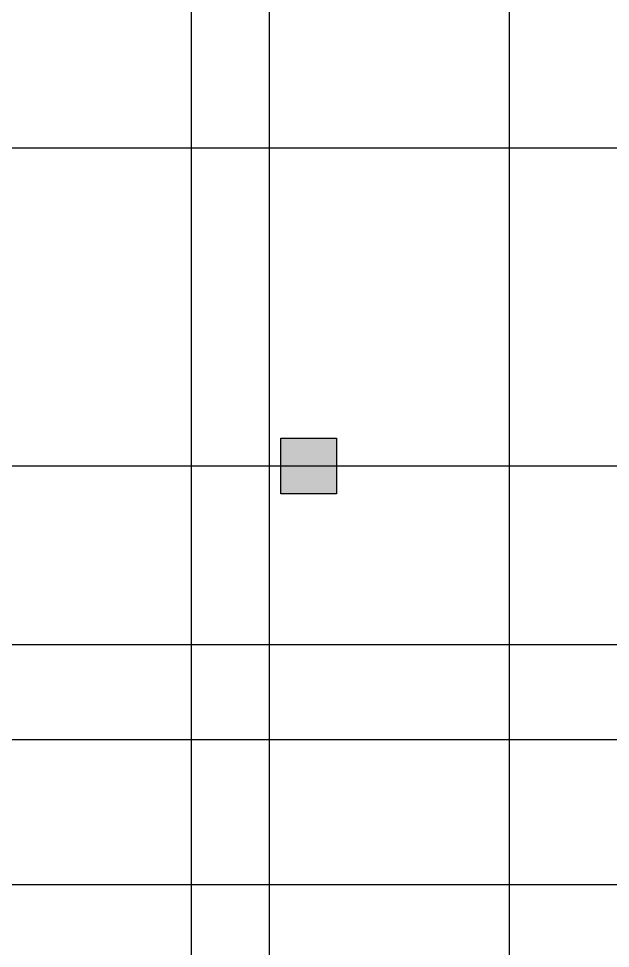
# Model space of a CAD drawing. Extents: x 369444 to 684549, y -549309 to 575337.
# Drawn here: x 520075 to 525378, y 119636 to 127965 of the extents above; entities that cross this region are included whole.
import ezdxf

# ---------------------------------------------------------------- set-up
doc = ezdxf.new("R2010")
doc.units = 0
doc.header["$LTSCALE"] = 1000
doc.header["$MEASUREMENT"] = 0
doc.layers.add('COLUMN', color=9, linetype='Continuous')
doc.layers.add('DOTE', color=1, linetype='Continuous')

# ---------------------------------------------------------------- blocks, each defined once
blk = doc.blocks.new('column500')
h = blk.add_hatch(color=0)
h.dxf.hatch_style = 1
h.paths.add_polyline_path([(-216380.9, -381439.9), (-215880.9, -381439.9), (-215880.9, -380939.9), (-216380.9, -380939.9)])
at = {"color": 0}
blk.add_lwpolyline([(-216380.9, -381439.9), (-215880.9, -381439.9), (-215880.9, -380939.9), (-216380.9, -380939.9)], close=True, dxfattribs=at)

msp = doc.modelspace()

# ---------------------------------------------------------------- linework, layer by layer
at = {"layer": 'DOTE', "color": 8}
for p, q in [((521624.5, 59364.2), (521624.5, 476704.8)), ((522324.5, 59364.2), (522324.5, 476704.8)), ((524474.5, 59364.2), (524474.5, 476704.8))]:
    msp.add_line(p, q, dxfattribs=at)
at = {"layer": 'DOTE', "color": 8, "lineweight": -2}
for p, q in [((377844.4, 126807), (624570.9, 126807)), ((377844.4, 123957), (624570.9, 123957)), ((377844.4, 122357), (624570.9, 122357)), ((377844.4, 121507), (624570.9, 121507)), ((377844.4, 120207), (624570.9, 120207))]:
    msp.add_line(p, q, dxfattribs=at)

# ---------------------------------------------------------------- block references
at = {"layer": 'COLUMN', "color": 8, "xscale": -1, "rotation": 270}
msp.add_blockref('column500', (903864.4, 340087.9), dxfattribs=at)

doc.saveas('drawing.dxf')
